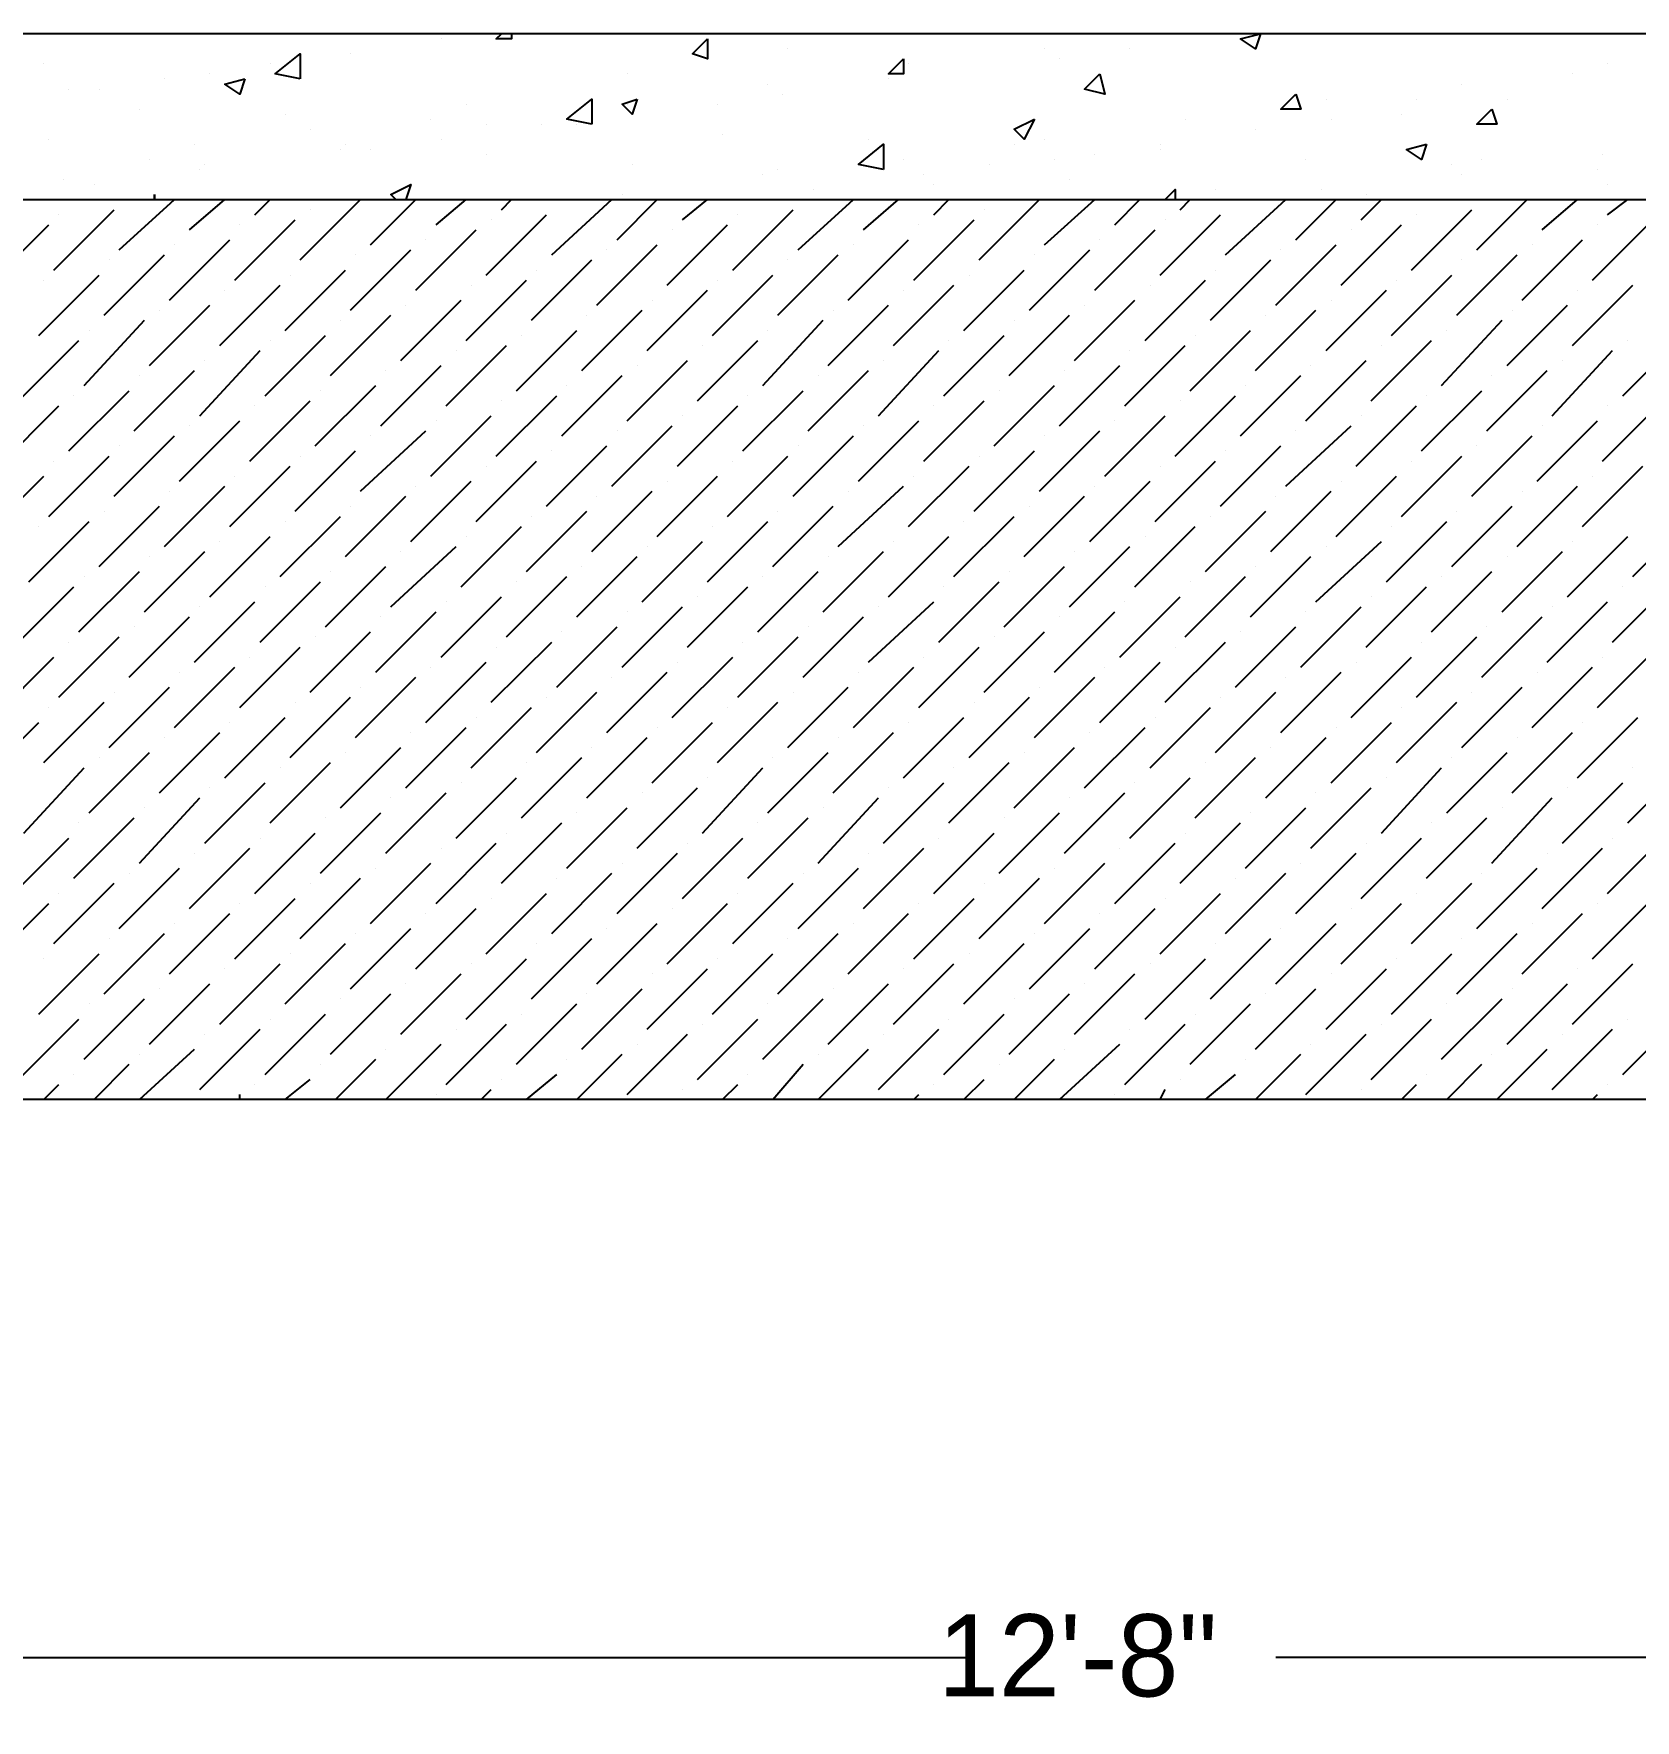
# Model space of a CAD drawing. Header units: inches. Extents: x 9636 to 21597, y -10243 to 557.
# Drawn here: x 14357.6 to 14416.1, y -2381.8 to -2320.2 of the extents above; entities that cross this region are included whole.
import ezdxf

# ---------------------------------------------------------------- set-up
doc = ezdxf.new("R2010")
doc.units = ezdxf.units.IN
doc.header["$MEASUREMENT"] = 0
doc.layers.add('PDF2_0', color=7, linetype='Continuous')
doc.layers.add('PDF2_Text', color=5, linetype='Continuous')
doc.layers.add('PDF2_IEL-HATCH-002', color=7, linetype='Continuous', true_color=0xd7ebd2)
doc.styles.add('PDF Stylus BT', font='stylu.ttf')

msp = doc.modelspace()

# ---------------------------------------------------------------- linework, layer by layer
at = {"layer": 'PDF2_0', "lineweight": 25}
for points in [[(14818.435, -2326.237), (14818.435, -2429.13), (14827.438, -2429.13), (14827.438, -2320.173), (14216.322, -2320.173), (14216.322, -2437.031), (14225.325, -2437.031), (14225.325, -2326.237)], [(14216.322, -2326.237), (14827.438, -2326.237)], [(14473.373, -2359.126), (14321.421, -2359.126), (14321.421, -2365.189), (14225.325, -2365.189)]]:
    msp.add_lwpolyline(points, dxfattribs=at)
at = {"layer": 'PDF2_0', "color": 5, "lineweight": 25}
for points in [[(14321.605, -2379.521), (14391.793, -2379.521)], [(14473.189, -2379.521), (14403.001, -2379.521)]]:
    msp.add_lwpolyline(points, dxfattribs=at)
at = {"layer": 'PDF2_IEL-HATCH-002', "color": 251, "lineweight": 25, "true_color": 0x636466}
for points in [[(14363.865, -2320.173), (14363.865, -2320.173)], [(14375.073, -2320.173), (14375.073, -2320.357), (14374.521, -2320.357), (14374.705, -2320.173)], [(14401.347, -2320.173), (14401.347, -2320.173)], [(14372.5, -2320.357), (14372.5, -2320.357)], [(14385.178, -2320.724), (14385.178, -2320.724)], [(14394.549, -2320.724), (14394.549, -2320.724)], [(14397.673, -2320.724), (14397.673, -2320.724)], [(14357.985, -2321.276), (14357.985, -2321.276)], [(14366.253, -2321.276), (14366.253, -2321.276)], [(14369.193, -2320.908), (14369.193, -2320.908)], [(14389.588, -2321.276), (14389.588, -2321.276)], [(14395.1, -2321.092), (14395.1, -2321.092)], [(14415.128, -2321.276), (14415.128, -2321.276)], [(14362.395, -2321.827), (14362.395, -2321.827)], [(14364.048, -2321.643), (14364.048, -2321.643)], [(14379.299, -2321.643), (14379.299, -2321.643)], [(14384.443, -2322.011), (14384.443, -2322.011)], [(14388.853, -2321.827), (14388.853, -2321.827)], [(14409.799, -2322.011), (14409.799, -2322.011)], [(14413.842, -2321.643), (14413.842, -2321.643)], [(14358.904, -2322.194), (14358.904, -2322.194)], [(14360.006, -2322.194), (14360.006, -2322.194)], [(14384.995, -2322.378), (14384.995, -2322.378)], [(14404.838, -2322.562), (14404.838, -2322.562)], [(14408.146, -2322.562), (14408.146, -2322.562)], [(14411.453, -2322.562), (14411.453, -2322.562)], [(14361.476, -2322.929), (14361.476, -2322.929)], [(14366.804, -2323.113), (14366.804, -2323.113)], [(14373.419, -2322.746), (14373.419, -2322.746)], [(14379.299, -2322.746), (14379.299, -2322.746)], [(14382.606, -2322.746), (14382.606, -2322.746)], [(14407.594, -2323.113), (14407.594, -2323.113)], [(14367.723, -2323.664), (14367.723, -2323.664)], [(14372.133, -2323.297), (14372.133, -2323.297)], [(14374.154, -2323.48), (14374.154, -2323.48)], [(14376.175, -2323.48), (14376.175, -2323.48)], [(14377.461, -2323.48), (14377.461, -2323.48)], [(14382.79, -2323.848), (14382.79, -2323.848)], [(14399.694, -2323.297), (14399.694, -2323.297)], [(14402.266, -2323.664), (14402.266, -2323.664)], [(14405.022, -2323.297), (14405.022, -2323.297)], [(14358.169, -2324.032), (14358.169, -2324.032)], [(14363.497, -2324.215), (14363.497, -2324.215)], [(14368.826, -2324.399), (14368.826, -2324.399)], [(14369.009, -2324.215), (14369.009, -2324.215)], [(14369.928, -2324.399), (14369.928, -2324.399)], [(14372.5, -2324.032), (14372.5, -2324.032)], [(14388.118, -2324.032), (14388.118, -2324.032)], [(14393.447, -2324.215), (14393.447, -2324.215)], [(14394.549, -2324.032), (14394.549, -2324.032)], [(14398.775, -2324.215), (14398.775, -2324.215)], [(14398.775, -2324.399), (14398.775, -2324.399)], [(14361.843, -2324.767), (14361.843, -2324.767)], [(14363.865, -2324.95), (14363.865, -2324.95)], [(14374.154, -2324.583), (14374.154, -2324.583)], [(14379.482, -2324.95), (14379.482, -2324.95)], [(14389.404, -2324.767), (14389.404, -2324.767)], [(14392.528, -2324.95), (14392.528, -2324.95)], [(14394.916, -2324.767), (14394.916, -2324.767)], [(14396.386, -2324.583), (14396.386, -2324.583)], [(14404.103, -2324.767), (14404.103, -2324.767)], [(14409.432, -2324.95), (14409.432, -2324.95)], [(14410.534, -2324.767), (14410.534, -2324.767)], [(14414.944, -2324.583), (14414.944, -2324.583)], [(14358.72, -2325.502), (14358.72, -2325.502)], [(14359.822, -2325.685), (14359.822, -2325.685)], [(14363.681, -2325.134), (14363.681, -2325.134)], [(14370.847, -2326.237), (14370.663, -2326.053), (14371.398, -2325.685), (14371.214, -2326.237)], [(14384.26, -2325.318), (14384.26, -2325.318)], [(14384.811, -2325.134), (14384.811, -2325.134)], [(14390.139, -2325.318), (14390.139, -2325.318)], [(14390.507, -2325.685), (14390.507, -2325.685)], [(14395.468, -2325.502), (14395.468, -2325.502)], [(14409.799, -2325.318), (14409.799, -2325.318)], [(14414.76, -2325.134), (14414.76, -2325.134)], [(14415.128, -2325.685), (14415.128, -2325.685)], [(14379.115, -2326.053), (14379.115, -2326.053)], [(14386.097, -2325.869), (14386.097, -2325.869)], [(14398.959, -2326.237), (14399.326, -2325.869), (14399.326, -2326.237)], [(14400.796, -2325.869), (14400.796, -2325.869)], [(14404.655, -2325.869), (14404.655, -2325.869)], [(14404.655, -2325.869), (14404.655, -2325.869)], [(14406.308, -2326.053), (14406.308, -2326.053)]]:
    msp.add_lwpolyline(points, dxfattribs=at)
for points in [[(14402.45, -2320.173), (14402.266, -2320.724), (14401.715, -2320.357)], [(14382.239, -2320.357), (14382.239, -2321.092), (14381.687, -2320.908)], [(14367.356, -2321.827), (14366.437, -2321.643), (14367.356, -2320.908)], [(14389.404, -2321.092), (14389.404, -2321.643), (14388.853, -2321.643)], [(14365.335, -2321.827), (14365.151, -2322.378), (14364.6, -2322.011)], [(14396.57, -2321.643), (14396.754, -2322.378), (14396.019, -2322.194)], [(14378.013, -2323.48), (14377.094, -2323.297), (14378.013, -2322.562)], [(14379.666, -2322.562), (14379.482, -2323.113), (14379.115, -2322.746)], [(14403.736, -2322.378), (14403.92, -2322.929), (14403.185, -2322.929)], [(14410.902, -2322.929), (14411.086, -2323.48), (14410.351, -2323.48)], [(14394.182, -2323.297), (14393.814, -2324.032), (14393.447, -2323.664)], [(14388.669, -2325.134), (14387.751, -2324.95), (14388.669, -2324.215)], [(14408.513, -2324.215), (14408.329, -2324.767), (14407.778, -2324.399)], [(14362.027, -2326.053), (14362.027, -2326.237)]]:
    msp.add_lwpolyline(points, close=True, dxfattribs=at)
at = {"layer": 'PDF2_IEL-HATCH-002', "lineweight": 25}
for points in [[(14359.087, -2326.237), (14359.271, -2326.237)], [(14360.741, -2328.074), (14362.762, -2326.237)], [(14363.313, -2327.339), (14364.6, -2326.237)], [(14365.702, -2326.788), (14366.253, -2326.237)], [(14367.356, -2328.441), (14369.561, -2326.237)], [(14369.928, -2327.89), (14371.582, -2326.237)], [(14372.317, -2327.155), (14373.419, -2326.237)], [(14374.705, -2326.604), (14375.073, -2326.237)], [(14376.543, -2328.258), (14378.747, -2326.237)], [(14376.726, -2326.237), (14376.726, -2326.237)], [(14378.931, -2327.706), (14380.401, -2326.237)], [(14381.32, -2326.972), (14382.239, -2326.237)], [(14383.708, -2326.237), (14383.892, -2326.237)], [(14385.546, -2328.074), (14387.567, -2326.237)], [(14387.934, -2327.339), (14389.221, -2326.237)], [(14390.507, -2326.788), (14391.058, -2326.237)], [(14392.16, -2328.441), (14394.365, -2326.237)], [(14394.549, -2327.89), (14396.386, -2326.237)], [(14397.121, -2327.155), (14398.04, -2326.237)], [(14399.51, -2326.604), (14399.877, -2326.237)], [(14401.164, -2328.258), (14403.368, -2326.237)], [(14401.531, -2326.237), (14401.531, -2326.237)], [(14403.736, -2327.706), (14405.206, -2326.237)], [(14406.125, -2326.972), (14406.86, -2326.237)], [(14408.513, -2326.237), (14408.697, -2326.237)], [(14410.351, -2328.074), (14412.188, -2326.237)], [(14412.739, -2327.339), (14414.025, -2326.237)], [(14415.128, -2326.788), (14415.863, -2326.237)], [(14358.352, -2328.809), (14360.557, -2326.604)], [(14358.536, -2326.788), (14358.536, -2326.788)], [(14364.967, -2329.176), (14367.172, -2326.972)], [(14367.723, -2326.604), (14367.723, -2326.604)], [(14374.154, -2328.993), (14376.359, -2326.788)], [(14374.338, -2326.972), (14374.338, -2326.972)], [(14383.157, -2328.809), (14385.362, -2326.604)], [(14383.341, -2326.788), (14383.341, -2326.788)], [(14389.772, -2329.176), (14391.977, -2326.972)], [(14392.344, -2326.604), (14392.344, -2326.604)], [(14398.775, -2328.993), (14400.98, -2326.788)], [(14398.959, -2326.972), (14398.959, -2326.972)], [(14407.962, -2328.809), (14410.167, -2326.604)], [(14408.146, -2326.788), (14408.146, -2326.788)], [(14414.577, -2329.176), (14416.781, -2326.972)], [(14355.964, -2329.36), (14358.169, -2327.155)], [(14365.151, -2327.155), (14365.151, -2327.155)], [(14371.582, -2329.544), (14373.787, -2327.339)], [(14380.769, -2329.36), (14382.973, -2327.155)], [(14380.952, -2327.339), (14380.952, -2327.339)], [(14389.956, -2327.155), (14389.956, -2327.155)], [(14396.386, -2329.544), (14398.591, -2327.339)], [(14405.39, -2329.36), (14407.594, -2327.155)], [(14405.757, -2327.339), (14405.757, -2327.339)], [(14414.76, -2327.155), (14414.76, -2327.155)], [(14362.578, -2329.911), (14364.783, -2327.706)], [(14362.762, -2327.89), (14362.762, -2327.89)], [(14369.193, -2330.279), (14371.398, -2328.074)], [(14371.949, -2327.706), (14371.949, -2327.706)], [(14378.196, -2330.095), (14380.401, -2327.89)], [(14378.564, -2328.074), (14378.564, -2328.074)], [(14387.383, -2329.911), (14389.588, -2327.706)], [(14387.567, -2327.89), (14387.567, -2327.89)], [(14393.998, -2330.279), (14396.203, -2328.074)], [(14396.57, -2327.706), (14396.57, -2327.706)], [(14403.001, -2330.095), (14405.206, -2327.89)], [(14403.185, -2328.074), (14403.185, -2328.074)], [(14412.004, -2329.911), (14414.209, -2327.706)], [(14412.372, -2327.89), (14412.372, -2327.89)], [(14360.19, -2330.463), (14362.395, -2328.258)], [(14360.374, -2328.441), (14360.374, -2328.441)], [(14366.804, -2331.014), (14369.009, -2328.809)], [(14369.377, -2328.258), (14369.377, -2328.258)], [(14375.808, -2330.646), (14378.013, -2328.441)], [(14375.991, -2328.809), (14375.991, -2328.809)], [(14384.811, -2330.463), (14387.016, -2328.258)], [(14385.178, -2328.441), (14385.178, -2328.441)], [(14391.609, -2331.014), (14393.814, -2328.809)], [(14394.182, -2328.258), (14394.182, -2328.258)], [(14400.612, -2330.646), (14402.817, -2328.441)], [(14400.796, -2328.809), (14400.796, -2328.809)], [(14409.616, -2330.463), (14411.82, -2328.258)], [(14409.799, -2328.441), (14409.799, -2328.441)], [(14357.801, -2331.198), (14360.006, -2328.993)], [(14357.985, -2329.176), (14357.985, -2329.176)], [(14364.416, -2331.565), (14366.621, -2329.36)], [(14366.988, -2328.993), (14366.988, -2328.993)], [(14373.419, -2331.381), (14375.624, -2329.176)], [(14373.603, -2329.36), (14373.603, -2329.36)], [(14382.422, -2331.198), (14384.627, -2328.993)], [(14382.606, -2329.176), (14382.606, -2329.176)], [(14389.037, -2331.565), (14391.242, -2329.36)], [(14391.793, -2328.993), (14391.793, -2328.993)], [(14398.224, -2331.381), (14400.429, -2329.176)], [(14398.408, -2329.36), (14398.408, -2329.36)], [(14407.227, -2331.198), (14409.432, -2328.993)], [(14407.411, -2329.176), (14407.411, -2329.176)], [(14413.842, -2331.565), (14416.046, -2329.36)], [(14364.6, -2329.544), (14364.6, -2329.544)], [(14371.03, -2332.116), (14373.235, -2329.911)], [(14380.034, -2331.749), (14382.239, -2329.544)], [(14380.217, -2329.911), (14380.217, -2329.911)], [(14389.404, -2329.544), (14389.404, -2329.544)], [(14395.651, -2332.116), (14397.856, -2329.911)], [(14404.838, -2331.749), (14407.043, -2329.544)], [(14405.022, -2329.911), (14405.022, -2329.911)], [(14414.025, -2329.544), (14414.025, -2329.544)], [(14359.455, -2333.035), (14361.66, -2330.646)], [(14361.843, -2332.3), (14364.048, -2330.095)], [(14362.211, -2330.279), (14362.211, -2330.279)], [(14368.458, -2332.667), (14370.663, -2330.463)], [(14368.826, -2330.646), (14368.826, -2330.646)], [(14371.214, -2330.095), (14371.214, -2330.095)], [(14377.645, -2332.484), (14379.85, -2330.279)], [(14377.829, -2330.463), (14377.829, -2330.463)], [(14384.26, -2333.035), (14386.464, -2330.646)], [(14386.648, -2332.3), (14388.853, -2330.095)], [(14386.832, -2330.279), (14386.832, -2330.279)], [(14393.263, -2332.667), (14395.468, -2330.463)], [(14393.447, -2330.646), (14393.447, -2330.646)], [(14396.019, -2330.095), (14396.019, -2330.095)], [(14402.266, -2332.484), (14404.471, -2330.279)], [(14402.634, -2330.463), (14402.634, -2330.463)], [(14409.064, -2333.035), (14411.269, -2330.646)], [(14411.453, -2332.3), (14413.658, -2330.095)], [(14411.637, -2330.279), (14411.637, -2330.279)], [(14359.639, -2331.014), (14359.639, -2331.014)], [(14366.069, -2333.402), (14368.274, -2331.198)], [(14375.256, -2333.219), (14377.461, -2331.014)], [(14375.44, -2331.198), (14375.44, -2331.198)], [(14384.443, -2331.014), (14384.443, -2331.014)], [(14390.874, -2333.402), (14393.079, -2331.198)], [(14399.877, -2333.219), (14402.082, -2331.014)], [(14400.061, -2331.198), (14400.061, -2331.198)], [(14409.248, -2331.014), (14409.248, -2331.014)], [(14415.679, -2333.402), (14417.884, -2331.198)], [(14357.066, -2333.586), (14359.271, -2331.381)], [(14363.681, -2334.137), (14365.886, -2331.749)], [(14366.253, -2331.381), (14366.253, -2331.381)], [(14372.684, -2333.77), (14374.889, -2331.565)], [(14373.052, -2331.749), (14373.052, -2331.749)], [(14381.871, -2333.586), (14384.076, -2331.381)], [(14382.055, -2331.565), (14382.055, -2331.565)], [(14388.486, -2334.137), (14390.69, -2331.749)], [(14391.058, -2331.381), (14391.058, -2331.381)], [(14397.489, -2333.77), (14399.694, -2331.565)], [(14397.673, -2331.749), (14397.673, -2331.749)], [(14406.492, -2333.586), (14408.697, -2331.381)], [(14406.86, -2331.565), (14406.86, -2331.565)], [(14413.107, -2334.137), (14415.312, -2331.749)], [(14415.863, -2331.381), (14415.863, -2331.381)], [(14361.292, -2334.689), (14363.497, -2332.484)], [(14363.865, -2332.116), (14363.865, -2332.116)], [(14370.295, -2334.505), (14372.5, -2332.3)], [(14370.479, -2332.484), (14370.479, -2332.484)], [(14379.299, -2334.321), (14381.504, -2332.116)], [(14379.666, -2332.3), (14379.666, -2332.3)], [(14385.913, -2334.689), (14388.118, -2332.484)], [(14388.669, -2332.116), (14388.669, -2332.116)], [(14395.1, -2334.505), (14397.305, -2332.3)], [(14395.284, -2332.484), (14395.284, -2332.484)], [(14404.103, -2334.321), (14406.308, -2332.116)], [(14404.287, -2332.3), (14404.287, -2332.3)], [(14410.718, -2334.689), (14412.923, -2332.484)], [(14413.474, -2332.116), (14413.474, -2332.116)], [(14361.476, -2332.667), (14361.476, -2332.667)], [(14367.907, -2335.24), (14370.112, -2333.035)], [(14376.91, -2334.872), (14379.115, -2332.667)], [(14377.094, -2333.035), (14377.094, -2333.035)], [(14386.281, -2332.667), (14386.281, -2332.667)], [(14392.712, -2335.24), (14394.916, -2333.035)], [(14401.715, -2334.872), (14403.92, -2332.667)], [(14401.899, -2333.035), (14401.899, -2333.035)], [(14410.902, -2332.667), (14410.902, -2332.667)], [(14358.904, -2335.424), (14361.109, -2333.219)], [(14359.087, -2333.402), (14359.087, -2333.402)], [(14365.518, -2335.791), (14367.723, -2333.586)], [(14368.091, -2333.219), (14368.091, -2333.219)], [(14374.521, -2335.607), (14376.726, -2333.402)], [(14374.705, -2333.586), (14374.705, -2333.586)], [(14383.525, -2335.424), (14385.73, -2333.219)], [(14383.708, -2333.402), (14383.708, -2333.402)], [(14390.139, -2335.791), (14392.344, -2333.586)], [(14392.895, -2333.219), (14392.895, -2333.219)], [(14399.326, -2335.607), (14401.531, -2333.402)], [(14399.51, -2333.586), (14399.51, -2333.586)], [(14408.329, -2335.424), (14410.534, -2333.219)], [(14408.513, -2333.402), (14408.513, -2333.402)], [(14414.944, -2335.791), (14417.149, -2333.586)], [(14356.331, -2335.975), (14358.536, -2333.77)], [(14362.946, -2336.526), (14365.151, -2334.321)], [(14365.702, -2333.77), (14365.702, -2333.77)], [(14372.133, -2336.342), (14374.338, -2334.137)], [(14372.317, -2334.321), (14372.317, -2334.321)], [(14381.136, -2335.975), (14383.341, -2333.77)], [(14381.32, -2334.137), (14381.32, -2334.137)], [(14387.751, -2336.526), (14389.956, -2334.321)], [(14390.507, -2333.77), (14390.507, -2333.77)], [(14396.754, -2336.342), (14398.959, -2334.137)], [(14397.121, -2334.321), (14397.121, -2334.321)], [(14405.941, -2335.975), (14408.146, -2333.77)], [(14406.125, -2334.137), (14406.125, -2334.137)], [(14412.555, -2336.526), (14414.76, -2334.321)], [(14415.128, -2333.77), (14415.128, -2333.77)], [(14360.557, -2337.077), (14362.762, -2334.872)], [(14363.313, -2334.505), (14363.313, -2334.505)], [(14369.561, -2336.893), (14371.949, -2334.689)], [(14369.928, -2334.872), (14369.928, -2334.872)], [(14378.747, -2336.71), (14380.952, -2334.505)], [(14378.931, -2334.689), (14378.931, -2334.689)], [(14385.362, -2337.077), (14387.567, -2334.872)], [(14387.934, -2334.505), (14387.934, -2334.505)], [(14394.365, -2336.893), (14396.57, -2334.689)], [(14394.549, -2334.872), (14394.549, -2334.872)], [(14403.368, -2336.71), (14405.757, -2334.505)], [(14403.736, -2334.689), (14403.736, -2334.689)], [(14410.167, -2337.077), (14412.372, -2334.872)], [(14412.739, -2334.505), (14412.739, -2334.505)], [(14360.741, -2335.24), (14360.741, -2335.24)], [(14367.172, -2337.628), (14369.377, -2335.424)], [(14376.359, -2337.445), (14378.564, -2335.24)], [(14376.543, -2335.424), (14376.543, -2335.424)], [(14385.546, -2335.24), (14385.546, -2335.24)], [(14391.977, -2337.628), (14394.182, -2335.424)], [(14400.98, -2337.445), (14403.185, -2335.24)], [(14401.164, -2335.424), (14401.164, -2335.424)], [(14410.351, -2335.24), (14410.351, -2335.24)], [(14358.169, -2337.812), (14360.374, -2335.607)], [(14358.352, -2335.791), (14358.352, -2335.791)], [(14364.783, -2338.18), (14366.988, -2335.975)], [(14367.356, -2335.607), (14367.356, -2335.607)], [(14373.787, -2337.996), (14375.991, -2335.791)], [(14374.154, -2335.975), (14374.154, -2335.975)], [(14382.973, -2337.812), (14385.178, -2335.607)], [(14383.157, -2335.791), (14383.157, -2335.791)], [(14389.588, -2338.18), (14391.793, -2335.975)], [(14392.16, -2335.607), (14392.16, -2335.607)], [(14398.591, -2337.996), (14400.796, -2335.791)], [(14398.775, -2335.975), (14398.775, -2335.975)], [(14407.594, -2337.812), (14409.799, -2335.607)], [(14407.962, -2335.791), (14407.962, -2335.791)], [(14414.209, -2338.18), (14416.414, -2335.975)], [(14355.78, -2338.547), (14357.985, -2336.342)], [(14362.395, -2338.915), (14364.6, -2336.71)], [(14364.967, -2336.342), (14364.967, -2336.342)], [(14371.398, -2338.731), (14373.603, -2336.526)], [(14371.582, -2336.71), (14371.582, -2336.71)], [(14380.401, -2338.547), (14382.606, -2336.342)], [(14380.769, -2336.526), (14380.769, -2336.526)], [(14387.016, -2338.915), (14389.404, -2336.71)], [(14389.772, -2336.342), (14389.772, -2336.342)], [(14396.203, -2338.731), (14398.408, -2336.526)], [(14396.386, -2336.71), (14396.386, -2336.71)], [(14405.206, -2338.547), (14407.411, -2336.342)], [(14405.39, -2336.526), (14405.39, -2336.526)], [(14411.82, -2338.915), (14414.025, -2336.71)], [(14414.577, -2336.342), (14414.577, -2336.342)], [(14360.006, -2339.65), (14362.211, -2337.445)], [(14362.578, -2336.893), (14362.578, -2336.893)], [(14369.009, -2339.282), (14371.214, -2337.077)], [(14369.193, -2337.445), (14369.193, -2337.445)], [(14378.013, -2339.098), (14380.217, -2336.893)], [(14378.196, -2337.077), (14378.196, -2337.077)], [(14384.627, -2339.65), (14386.832, -2337.445)], [(14387.383, -2336.893), (14387.383, -2336.893)], [(14393.814, -2339.282), (14396.019, -2337.077)], [(14393.998, -2337.445), (14393.998, -2337.445)], [(14402.817, -2339.098), (14405.022, -2336.893)], [(14403.001, -2337.077), (14403.001, -2337.077)], [(14409.432, -2339.65), (14411.637, -2337.445)], [(14412.004, -2336.893), (14412.004, -2336.893)], [(14357.434, -2340.201), (14359.639, -2337.996)], [(14360.19, -2337.628), (14360.19, -2337.628)], [(14366.621, -2340.017), (14368.826, -2337.812)], [(14366.804, -2337.996), (14366.804, -2337.996)], [(14375.624, -2339.833), (14377.829, -2337.628)], [(14375.808, -2337.812), (14375.808, -2337.812)], [(14382.239, -2340.201), (14384.443, -2337.996)], [(14384.811, -2337.628), (14384.811, -2337.628)], [(14391.242, -2340.017), (14393.447, -2337.812)], [(14391.609, -2337.996), (14391.609, -2337.996)], [(14400.429, -2339.833), (14402.634, -2337.628)], [(14400.612, -2337.812), (14400.612, -2337.812)], [(14407.043, -2340.201), (14409.248, -2337.996)], [(14409.616, -2337.628), (14409.616, -2337.628)], [(14416.046, -2340.017), (14418.251, -2337.812)], [(14357.801, -2338.18), (14357.801, -2338.18)], [(14364.048, -2340.752), (14366.253, -2338.547)], [(14373.235, -2340.384), (14375.44, -2338.18)], [(14373.419, -2338.547), (14373.419, -2338.547)], [(14382.422, -2338.18), (14382.422, -2338.18)], [(14388.853, -2340.752), (14391.058, -2338.547)], [(14397.856, -2340.384), (14400.061, -2338.18)], [(14398.224, -2338.547), (14398.224, -2338.547)], [(14407.227, -2338.18), (14407.227, -2338.18)], [(14413.658, -2340.752), (14415.863, -2338.547)], [(14361.66, -2341.303), (14363.865, -2339.098)], [(14361.843, -2339.282), (14361.843, -2339.282)], [(14364.416, -2338.731), (14364.416, -2338.731)], [(14370.663, -2341.119), (14373.052, -2338.915)], [(14371.03, -2339.098), (14371.03, -2339.098)], [(14377.461, -2341.487), (14379.666, -2339.282)], [(14379.85, -2340.936), (14382.055, -2338.731)], [(14380.034, -2338.915), (14380.034, -2338.915)], [(14386.464, -2341.303), (14388.669, -2339.098)], [(14386.648, -2339.282), (14386.648, -2339.282)], [(14389.037, -2338.731), (14389.037, -2338.731)], [(14395.468, -2341.119), (14397.673, -2338.915)], [(14395.651, -2339.098), (14395.651, -2339.098)], [(14402.082, -2341.487), (14404.287, -2339.282)], [(14404.471, -2340.936), (14406.86, -2338.731)], [(14404.838, -2338.915), (14404.838, -2338.915)], [(14411.269, -2341.303), (14413.474, -2339.098)], [(14411.453, -2339.282), (14411.453, -2339.282)], [(14413.842, -2338.731), (14413.842, -2338.731)], [(14359.271, -2342.038), (14361.476, -2339.833)], [(14368.274, -2341.854), (14370.479, -2339.65)], [(14368.458, -2339.833), (14368.458, -2339.833)], [(14377.645, -2339.65), (14377.645, -2339.65)], [(14384.076, -2342.038), (14386.281, -2339.833)], [(14393.079, -2341.854), (14395.284, -2339.65)], [(14393.263, -2339.833), (14393.263, -2339.833)], [(14402.266, -2339.65), (14402.266, -2339.65)], [(14408.697, -2342.038), (14410.902, -2339.833)], [(14356.883, -2342.589), (14359.087, -2340.384)], [(14359.455, -2340.017), (14359.455, -2340.017)], [(14365.886, -2342.406), (14368.091, -2340.201)], [(14366.069, -2340.384), (14366.069, -2340.384)], [(14374.889, -2342.222), (14377.094, -2340.017)], [(14375.256, -2340.201), (14375.256, -2340.201)], [(14381.504, -2342.589), (14383.708, -2340.384)], [(14384.26, -2340.017), (14384.26, -2340.017)], [(14390.69, -2342.406), (14392.895, -2340.201)], [(14390.874, -2340.384), (14390.874, -2340.384)], [(14399.694, -2342.222), (14401.899, -2340.017)], [(14399.877, -2340.201), (14399.877, -2340.201)], [(14406.308, -2342.589), (14408.513, -2340.384)], [(14409.064, -2340.017), (14409.064, -2340.017)], [(14415.312, -2342.406), (14417.516, -2340.201)], [(14415.679, -2340.384), (14415.679, -2340.384)], [(14363.497, -2343.141), (14365.702, -2340.936)], [(14363.681, -2341.119), (14363.681, -2341.119)], [(14372.5, -2342.957), (14374.705, -2340.752)], [(14372.684, -2340.936), (14372.684, -2340.936)], [(14379.115, -2343.324), (14381.32, -2341.119)], [(14381.871, -2340.752), (14381.871, -2340.752)], [(14388.118, -2343.141), (14390.507, -2340.936)], [(14388.486, -2341.119), (14388.486, -2341.119)], [(14397.305, -2342.957), (14399.51, -2340.752)], [(14397.489, -2340.936), (14397.489, -2340.936)], [(14403.92, -2343.324), (14406.125, -2341.119)], [(14406.492, -2340.752), (14406.492, -2340.752)], [(14412.923, -2343.141), (14415.128, -2340.936)], [(14413.107, -2341.119), (14413.107, -2341.119)], [(14361.109, -2343.692), (14363.313, -2341.487)], [(14370.112, -2343.508), (14372.317, -2341.303)], [(14370.295, -2341.487), (14370.295, -2341.487)], [(14379.299, -2341.303), (14379.299, -2341.303)], [(14385.73, -2343.692), (14387.934, -2341.487)], [(14394.916, -2343.508), (14397.121, -2341.303)], [(14395.1, -2341.487), (14395.1, -2341.487)], [(14404.103, -2341.303), (14404.103, -2341.303)], [(14410.534, -2343.692), (14412.739, -2341.487)], [(14358.536, -2344.427), (14360.741, -2342.222)], [(14361.292, -2341.854), (14361.292, -2341.854)], [(14367.723, -2344.243), (14369.928, -2342.038)], [(14367.907, -2342.222), (14367.907, -2342.222)], [(14376.726, -2344.059), (14378.931, -2341.854)], [(14376.91, -2342.038), (14376.91, -2342.038)], [(14383.341, -2344.427), (14385.546, -2342.222)], [(14385.913, -2341.854), (14385.913, -2341.854)], [(14392.344, -2344.243), (14394.549, -2342.038)], [(14392.712, -2342.222), (14392.712, -2342.222)], [(14401.531, -2344.059), (14403.736, -2341.854)], [(14401.715, -2342.038), (14401.715, -2342.038)], [(14408.146, -2344.427), (14410.351, -2342.222)], [(14410.718, -2341.854), (14410.718, -2341.854)], [(14356.148, -2345.162), (14358.352, -2342.957)], [(14358.904, -2342.406), (14358.904, -2342.406)], [(14365.151, -2344.794), (14367.356, -2342.589)], [(14365.518, -2342.957), (14365.518, -2342.957)], [(14374.338, -2344.61), (14376.543, -2342.406)], [(14374.521, -2342.589), (14374.521, -2342.589)], [(14380.952, -2345.162), (14383.157, -2342.957)], [(14383.525, -2342.406), (14383.525, -2342.406)], [(14389.956, -2344.794), (14392.16, -2342.589)], [(14390.139, -2342.957), (14390.139, -2342.957)], [(14398.959, -2344.61), (14401.164, -2342.406)], [(14399.326, -2342.589), (14399.326, -2342.589)], [(14405.757, -2345.162), (14407.962, -2342.957)], [(14408.329, -2342.406), (14408.329, -2342.406)], [(14414.76, -2344.794), (14416.965, -2342.589)], [(14414.944, -2342.957), (14414.944, -2342.957)], [(14362.762, -2345.529), (14364.967, -2343.324)], [(14362.946, -2343.508), (14362.946, -2343.508)], [(14371.949, -2345.345), (14374.154, -2343.141)], [(14372.133, -2343.324), (14372.133, -2343.324)], [(14378.564, -2345.713), (14380.769, -2343.508)], [(14381.136, -2343.141), (14381.136, -2343.141)], [(14387.567, -2345.529), (14389.772, -2343.324)], [(14387.751, -2343.508), (14387.751, -2343.508)], [(14396.57, -2345.345), (14398.775, -2343.141)], [(14396.754, -2343.324), (14396.754, -2343.324)], [(14403.185, -2345.713), (14405.39, -2343.508)], [(14405.941, -2343.141), (14405.941, -2343.141)], [(14412.372, -2345.529), (14414.577, -2343.324)], [(14412.555, -2343.508), (14412.555, -2343.508)], [(14360.374, -2346.264), (14362.578, -2344.059)], [(14369.377, -2345.897), (14371.582, -2343.692)], [(14369.561, -2344.059), (14369.561, -2344.059)], [(14378.747, -2343.692), (14378.747, -2343.692)], [(14385.178, -2346.264), (14387.383, -2344.059)], [(14394.182, -2345.897), (14396.386, -2343.692)], [(14394.365, -2344.059), (14394.365, -2344.059)], [(14403.368, -2343.692), (14403.368, -2343.692)], [(14409.799, -2346.264), (14412.004, -2344.059)], [(14357.985, -2346.815), (14360.19, -2344.61)], [(14358.169, -2344.794), (14358.169, -2344.794)], [(14360.557, -2344.243), (14360.557, -2344.243)], [(14366.988, -2346.632), (14369.193, -2344.427)], [(14367.172, -2344.61), (14367.172, -2344.61)], [(14373.603, -2346.999), (14375.808, -2344.794)], [(14375.991, -2346.448), (14378.196, -2344.243)], [(14376.359, -2344.427), (14376.359, -2344.427)], [(14382.606, -2346.815), (14384.811, -2344.61)], [(14382.973, -2344.794), (14382.973, -2344.794)], [(14385.362, -2344.243), (14385.362, -2344.243)], [(14391.793, -2346.632), (14393.998, -2344.427)], [(14391.977, -2344.61), (14391.977, -2344.61)], [(14398.408, -2346.999), (14400.612, -2344.794)], [(14400.796, -2346.448), (14403.001, -2344.243)], [(14400.98, -2344.427), (14400.98, -2344.427)], [(14407.411, -2346.815), (14409.616, -2344.61)], [(14407.594, -2344.794), (14407.594, -2344.794)], [(14410.167, -2344.243), (14410.167, -2344.243)], [(14355.596, -2347.55), (14357.801, -2345.345)], [(14364.6, -2347.367), (14366.804, -2345.162)], [(14364.783, -2345.345), (14364.783, -2345.345)], [(14373.787, -2345.162), (14373.787, -2345.162)], [(14380.217, -2347.55), (14382.422, -2345.345)], [(14389.404, -2347.367), (14391.609, -2345.162)], [(14389.588, -2345.345), (14389.588, -2345.345)], [(14398.591, -2345.162), (14398.591, -2345.162)], [(14405.022, -2347.55), (14407.227, -2345.345)], [(14414.025, -2347.367), (14416.23, -2345.162)], [(14414.209, -2345.345), (14414.209, -2345.345)], [(14362.211, -2347.918), (14364.416, -2345.713)], [(14362.395, -2345.897), (14362.395, -2345.897)], [(14371.214, -2347.734), (14373.419, -2345.529)], [(14371.398, -2345.713), (14371.398, -2345.713)], [(14377.829, -2348.102), (14380.034, -2345.897)], [(14380.401, -2345.529), (14380.401, -2345.529)], [(14386.832, -2347.918), (14389.037, -2345.713)], [(14387.016, -2345.897), (14387.016, -2345.897)], [(14396.019, -2347.734), (14398.224, -2345.529)], [(14396.203, -2345.713), (14396.203, -2345.713)], [(14402.634, -2348.102), (14404.838, -2345.897)], [(14405.206, -2345.529), (14405.206, -2345.529)], [(14411.637, -2347.918), (14413.842, -2345.713)], [(14411.82, -2345.897), (14411.82, -2345.897)], [(14359.639, -2348.653), (14361.843, -2346.448)], [(14360.006, -2346.632), (14360.006, -2346.632)], [(14368.826, -2348.469), (14371.03, -2346.264)], [(14369.009, -2346.448), (14369.009, -2346.448)], [(14375.44, -2348.836), (14377.645, -2346.632)], [(14378.013, -2346.264), (14378.013, -2346.264)], [(14384.443, -2348.653), (14386.648, -2346.448)], [(14384.627, -2346.632), (14384.627, -2346.632)], [(14393.447, -2348.469), (14395.651, -2346.264)], [(14393.814, -2346.448), (14393.814, -2346.448)], [(14400.061, -2348.836), (14402.266, -2346.632)], [(14402.817, -2346.264), (14402.817, -2346.264)], [(14409.248, -2348.653), (14411.453, -2346.448)], [(14409.432, -2346.632), (14409.432, -2346.632)], [(14357.25, -2349.388), (14359.455, -2346.999)], [(14366.253, -2349.02), (14368.458, -2346.815)], [(14366.621, -2346.999), (14366.621, -2346.999)], [(14375.624, -2346.815), (14375.624, -2346.815)], [(14382.055, -2349.388), (14384.26, -2346.999)], [(14391.058, -2349.02), (14393.263, -2346.815)], [(14391.242, -2346.999), (14391.242, -2346.999)], [(14400.429, -2346.815), (14400.429, -2346.815)], [(14406.86, -2349.388), (14409.064, -2346.999)], [(14415.863, -2349.02), (14418.068, -2346.815)], [(14416.046, -2346.999), (14416.046, -2346.999)], [(14363.865, -2349.755), (14366.069, -2347.55)], [(14364.048, -2347.734), (14364.048, -2347.734)], [(14370.479, -2350.123), (14372.684, -2347.918)], [(14373.052, -2349.571), (14375.256, -2347.367)], [(14373.235, -2347.55), (14373.235, -2347.55)], [(14379.666, -2349.939), (14381.871, -2347.734)], [(14379.85, -2347.918), (14379.85, -2347.918)], [(14382.239, -2347.367), (14382.239, -2347.367)], [(14388.669, -2349.755), (14390.874, -2347.55)], [(14388.853, -2347.734), (14388.853, -2347.734)], [(14395.284, -2350.123), (14397.489, -2347.918)], [(14397.673, -2349.571), (14399.877, -2347.367)], [(14397.856, -2347.55), (14397.856, -2347.55)], [(14404.287, -2349.939), (14406.492, -2347.734)], [(14404.471, -2347.918), (14404.471, -2347.918)], [(14407.043, -2347.367), (14407.043, -2347.367)], [(14413.474, -2349.755), (14415.679, -2347.55)], [(14413.658, -2347.734), (14413.658, -2347.734)], [(14361.476, -2350.49), (14363.681, -2348.102)], [(14361.66, -2348.469), (14361.66, -2348.469)], [(14370.663, -2348.102), (14370.663, -2348.102)], [(14377.094, -2350.674), (14379.299, -2348.469)], [(14386.281, -2350.49), (14388.486, -2348.102)], [(14386.464, -2348.469), (14386.464, -2348.469)], [(14395.468, -2348.102), (14395.468, -2348.102)], [(14401.899, -2350.674), (14404.103, -2348.469)], [(14410.902, -2350.49), (14413.107, -2348.102)], [(14411.269, -2348.469), (14411.269, -2348.469)], [(14359.087, -2351.041), (14361.292, -2348.836)], [(14359.271, -2349.02), (14359.271, -2349.02)], [(14368.091, -2350.858), (14370.295, -2348.653)], [(14368.274, -2348.836), (14368.274, -2348.836)], [(14374.705, -2351.225), (14376.91, -2349.02)], [(14377.461, -2348.653), (14377.461, -2348.653)], [(14383.708, -2351.041), (14385.913, -2348.836)], [(14384.076, -2349.02), (14384.076, -2349.02)], [(14392.895, -2350.858), (14395.1, -2348.653)], [(14393.079, -2348.836), (14393.079, -2348.836)], [(14399.51, -2351.225), (14401.715, -2349.02)], [(14402.082, -2348.653), (14402.082, -2348.653)], [(14408.513, -2351.041), (14410.718, -2348.836)], [(14408.697, -2349.02), (14408.697, -2349.02)], [(14356.699, -2351.776), (14358.904, -2349.571)], [(14365.702, -2351.593), (14367.907, -2349.388)], [(14365.886, -2349.571), (14365.886, -2349.571)], [(14372.317, -2351.96), (14374.521, -2349.755)], [(14374.889, -2349.388), (14374.889, -2349.388)], [(14381.32, -2351.776), (14383.525, -2349.571)], [(14381.504, -2349.755), (14381.504, -2349.755)], [(14390.507, -2351.593), (14392.712, -2349.388)], [(14390.69, -2349.571), (14390.69, -2349.571)], [(14397.121, -2351.96), (14399.326, -2349.755)], [(14399.694, -2349.388), (14399.694, -2349.388)], [(14406.125, -2351.776), (14408.329, -2349.571)], [(14406.308, -2349.755), (14406.308, -2349.755)], [(14415.128, -2351.593), (14417.333, -2349.388)], [(14415.312, -2349.571), (14415.312, -2349.571)], [(14363.313, -2352.144), (14365.518, -2349.939)], [(14363.497, -2350.123), (14363.497, -2350.123)], [(14372.5, -2349.939), (14372.5, -2349.939)], [(14378.931, -2352.328), (14381.136, -2350.123)], [(14387.934, -2352.144), (14390.139, -2349.939)], [(14388.118, -2350.123), (14388.118, -2350.123)], [(14397.305, -2349.939), (14397.305, -2349.939)], [(14403.736, -2352.328), (14405.941, -2350.123)], [(14412.739, -2352.144), (14414.944, -2349.939)], [(14412.923, -2350.123), (14412.923, -2350.123)], [(14360.741, -2352.879), (14362.946, -2350.674)], [(14361.109, -2350.858), (14361.109, -2350.858)], [(14369.928, -2352.695), (14372.133, -2350.49)], [(14370.112, -2350.674), (14370.112, -2350.674)], [(14376.543, -2353.062), (14378.747, -2350.858)], [(14379.115, -2350.49), (14379.115, -2350.49)], [(14385.546, -2352.879), (14387.751, -2350.674)], [(14385.73, -2350.858), (14385.73, -2350.858)], [(14394.549, -2352.695), (14396.754, -2350.49)], [(14394.916, -2350.674), (14394.916, -2350.674)], [(14401.164, -2353.062), (14403.368, -2350.858)], [(14403.92, -2350.49), (14403.92, -2350.49)], [(14410.351, -2352.879), (14412.555, -2350.674)], [(14410.534, -2350.858), (14410.534, -2350.858)], [(14358.352, -2353.43), (14360.557, -2351.225)], [(14358.536, -2351.593), (14358.536, -2351.593)], [(14367.356, -2353.246), (14369.561, -2351.041)], [(14367.723, -2351.225), (14367.723, -2351.225)], [(14374.154, -2353.797), (14376.359, -2351.593)], [(14376.726, -2351.041), (14376.726, -2351.041)], [(14383.157, -2353.43), (14385.362, -2351.225)], [(14383.341, -2351.593), (14383.341, -2351.593)], [(14392.16, -2353.246), (14394.365, -2351.041)], [(14392.344, -2351.225), (14392.344, -2351.225)], [(14398.775, -2353.797), (14400.98, -2351.593)], [(14401.531, -2351.041), (14401.531, -2351.041)], [(14407.962, -2353.43), (14410.167, -2351.225)], [(14408.146, -2351.593), (14408.146, -2351.593)], [(14355.964, -2354.165), (14358.169, -2351.96)], [(14364.967, -2353.981), (14367.172, -2351.776)], [(14365.151, -2351.96), (14365.151, -2351.96)], [(14371.582, -2354.349), (14373.787, -2352.144)], [(14374.338, -2351.776), (14374.338, -2351.776)], [(14380.769, -2354.165), (14382.973, -2351.96)], [(14380.952, -2352.144), (14380.952, -2352.144)], [(14389.772, -2353.981), (14391.977, -2351.776)], [(14389.956, -2351.96), (14389.956, -2351.96)], [(14396.386, -2354.349), (14398.591, -2352.144)], [(14398.959, -2351.776), (14398.959, -2351.776)], [(14405.39, -2354.165), (14407.594, -2351.96)], [(14405.757, -2352.144), (14405.757, -2352.144)], [(14414.577, -2353.981), (14416.781, -2351.776)], [(14414.76, -2351.96), (14414.76, -2351.96)], [(14362.578, -2354.532), (14364.783, -2352.328)], [(14362.762, -2352.695), (14362.762, -2352.695)], [(14371.949, -2352.328), (14371.949, -2352.328)], [(14378.196, -2354.9), (14380.401, -2352.695)], [(14387.383, -2354.532), (14389.588, -2352.328)], [(14387.567, -2352.695), (14387.567, -2352.695)], [(14396.57, -2352.328), (14396.57, -2352.328)], [(14403.001, -2354.9), (14405.206, -2352.695)], [(14412.004, -2354.532), (14414.209, -2352.328)], [(14412.372, -2352.695), (14412.372, -2352.695)], [(14360.19, -2355.267), (14362.395, -2353.062)], [(14360.374, -2353.246), (14360.374, -2353.246)], [(14366.804, -2355.635), (14369.009, -2353.43)], [(14369.193, -2355.084), (14371.398, -2352.879)], [(14369.377, -2353.062), (14369.377, -2353.062)], [(14375.808, -2355.451), (14378.013, -2353.246)], [(14375.991, -2353.43), (14375.991, -2353.43)], [(14378.564, -2352.879), (14378.564, -2352.879)], [(14384.811, -2355.267), (14387.016, -2353.062)], [(14385.178, -2353.246), (14385.178, -2353.246)], [(14391.609, -2355.635), (14393.814, -2353.43)], [(14393.998, -2355.084), (14396.203, -2352.879)], [(14394.182, -2353.062), (14394.182, -2353.062)], [(14400.612, -2355.451), (14402.817, -2353.246)], [(14400.796, -2353.43), (14400.796, -2353.43)], [(14403.185, -2352.879), (14403.185, -2352.879)], [(14409.616, -2355.267), (14411.82, -2353.062)], [(14409.799, -2353.246), (14409.799, -2353.246)], [(14357.801, -2356.002), (14360.006, -2353.797)], [(14357.985, -2353.981), (14357.985, -2353.981)], [(14366.988, -2353.797), (14366.988, -2353.797)], [(14373.419, -2356.186), (14375.624, -2353.981)], [(14382.422, -2356.002), (14384.627, -2353.797)], [(14382.606, -2353.981), (14382.606, -2353.981)], [(14391.793, -2353.797), (14391.793, -2353.797)], [(14398.224, -2356.186), (14400.429, -2353.981)], [(14407.227, -2356.002), (14409.432, -2353.797)], [(14407.411, -2353.981), (14407.411, -2353.981)], [(14364.416, -2356.37), (14366.621, -2354.165)], [(14364.6, -2354.349), (14364.6, -2354.349)], [(14371.03, -2356.737), (14373.235, -2354.532)], [(14373.603, -2354.165), (14373.603, -2354.165)], [(14380.034, -2356.553), (14382.239, -2354.349)], [(14380.217, -2354.532), (14380.217, -2354.532)], [(14389.037, -2356.37), (14391.242, -2354.165)], [(14389.404, -2354.349), (14389.404, -2354.349)], [(14395.651, -2356.737), (14397.856, -2354.532)], [(14398.408, -2354.165), (14398.408, -2354.165)], [(14404.838, -2356.553), (14407.043, -2354.349)], [(14405.022, -2354.532), (14405.022, -2354.532)], [(14413.842, -2356.37), (14416.046, -2354.165)], [(14414.025, -2354.349), (14414.025, -2354.349)], [(14361.843, -2357.105), (14364.048, -2354.9)], [(14362.211, -2355.084), (14362.211, -2355.084)], [(14368.458, -2357.472), (14370.663, -2355.267)], [(14371.214, -2354.9), (14371.214, -2354.9)], [(14377.645, -2357.288), (14379.85, -2355.084)], [(14377.829, -2355.267), (14377.829, -2355.267)], [(14386.648, -2357.105), (14388.853, -2354.9)], [(14386.832, -2355.084), (14386.832, -2355.084)], [(14393.263, -2357.472), (14395.468, -2355.267)], [(14396.019, -2354.9), (14396.019, -2354.9)], [(14402.266, -2357.288), (14404.471, -2355.084)], [(14402.634, -2355.267), (14402.634, -2355.267)], [(14411.453, -2357.105), (14413.658, -2354.9)], [(14411.637, -2355.084), (14411.637, -2355.084)], [(14359.455, -2357.656), (14361.66, -2355.451)], [(14359.639, -2355.635), (14359.639, -2355.635)], [(14368.826, -2355.451), (14368.826, -2355.451)], [(14375.256, -2357.84), (14377.461, -2355.635)], [(14384.26, -2357.656), (14386.464, -2355.451)], [(14384.443, -2355.635), (14384.443, -2355.635)], [(14393.447, -2355.451), (14393.447, -2355.451)], [(14399.877, -2357.84), (14402.082, -2355.635)], [(14409.064, -2357.656), (14411.269, -2355.451)], [(14409.248, -2355.635), (14409.248, -2355.635)], [(14357.066, -2358.391), (14359.271, -2356.186)], [(14363.681, -2358.758), (14365.886, -2356.553)], [(14366.069, -2358.207), (14368.274, -2356.002)], [(14366.253, -2356.186), (14366.253, -2356.186)], [(14372.684, -2358.575), (14374.889, -2356.37)], [(14373.052, -2356.553), (14373.052, -2356.553)], [(14375.44, -2356.002), (14375.44, -2356.002)], [(14381.871, -2358.391), (14384.076, -2356.186)], [(14382.055, -2356.37), (14382.055, -2356.37)], [(14388.486, -2358.758), (14390.69, -2356.553)], [(14390.874, -2358.207), (14393.079, -2356.002)], [(14391.058, -2356.186), (14391.058, -2356.186)], [(14397.489, -2358.575), (14399.694, -2356.37)], [(14397.673, -2356.553), (14397.673, -2356.553)], [(14400.061, -2356.002), (14400.061, -2356.002)], [(14406.492, -2358.391), (14408.697, -2356.186)], [(14406.86, -2356.37), (14406.86, -2356.37)], [(14413.107, -2358.758), (14415.312, -2356.553)], [(14415.679, -2358.207), (14417.884, -2356.002)], [(14415.863, -2356.186), (14415.863, -2356.186)], [(14363.865, -2356.737), (14363.865, -2356.737)], [(14370.479, -2359.126), (14372.5, -2357.105)], [(14379.299, -2358.942), (14381.504, -2356.737)], [(14379.666, -2357.105), (14379.666, -2357.105)], [(14388.669, -2356.737), (14388.669, -2356.737)], [(14395.1, -2359.126), (14397.305, -2357.105)], [(14404.103, -2358.942), (14406.308, -2356.737)], [(14404.287, -2357.105), (14404.287, -2357.105)], [(14413.474, -2356.737), (14413.474, -2356.737)], [(14361.476, -2359.126), (14363.497, -2357.288)], [(14361.476, -2357.472), (14361.476, -2357.472)], [(14368.642, -2359.126), (14370.112, -2357.656)], [(14370.479, -2357.288), (14370.479, -2357.288)], [(14377.094, -2357.656), (14377.094, -2357.656)], [(14377.461, -2359.126), (14379.115, -2357.472)], [(14386.281, -2359.126), (14388.118, -2357.288)], [(14386.281, -2357.472), (14386.281, -2357.472)], [(14393.447, -2359.126), (14394.916, -2357.656)], [(14395.284, -2357.288), (14395.284, -2357.288)], [(14401.899, -2357.656), (14401.899, -2357.656)], [(14402.266, -2359.126), (14403.92, -2357.472)], [(14410.902, -2357.472), (14410.902, -2357.472)], [(14411.086, -2359.126), (14412.923, -2357.288)], [(14359.087, -2358.207), (14359.087, -2358.207)], [(14359.822, -2359.126), (14361.109, -2357.84)], [(14366.804, -2359.126), (14367.723, -2358.391)], [(14368.091, -2357.84), (14368.091, -2357.84)], [(14374.705, -2358.391), (14374.705, -2358.391)], [(14375.624, -2359.126), (14376.726, -2358.207)], [(14383.708, -2358.207), (14383.708, -2358.207)], [(14384.627, -2359.126), (14385.73, -2357.84)], [(14391.609, -2359.126), (14392.344, -2358.391)], [(14392.895, -2357.84), (14392.895, -2357.84)], [(14399.51, -2358.391), (14399.51, -2358.391)], [(14400.429, -2359.126), (14401.531, -2358.207)], [(14408.513, -2358.207), (14408.513, -2358.207)], [(14409.248, -2359.126), (14410.534, -2357.84)], [(14357.985, -2359.126), (14358.536, -2358.575)], [(14365.151, -2359.126), (14365.151, -2358.942)], [(14365.702, -2358.575), (14365.702, -2358.575)], [(14372.317, -2358.942), (14372.317, -2358.942)], [(14373.97, -2359.126), (14374.338, -2358.758)], [(14381.32, -2358.758), (14381.32, -2358.758)], [(14382.79, -2359.126), (14383.341, -2358.575)], [(14389.772, -2359.126), (14389.956, -2358.942)], [(14390.507, -2358.575), (14390.507, -2358.575)], [(14397.121, -2358.942), (14397.121, -2358.942)], [(14398.775, -2359.126), (14398.959, -2358.758)], [(14406.125, -2358.758), (14406.125, -2358.758)], [(14407.594, -2359.126), (14408.146, -2358.575)], [(14414.577, -2359.126), (14414.76, -2358.942)], [(14415.128, -2358.575), (14415.128, -2358.575)]]:
    msp.add_lwpolyline(points, dxfattribs=at)

# ---------------------------------------------------------------- texts
at = {"layer": 'PDF2_Text', "insert": (14390.653, -2379.464), "char_height": 3, "attachment_point": 4, "style": 'PDF Stylus BT'}
msp.add_mtext('12\'-8"', dxfattribs=at)

doc.saveas('drawing.dxf')
